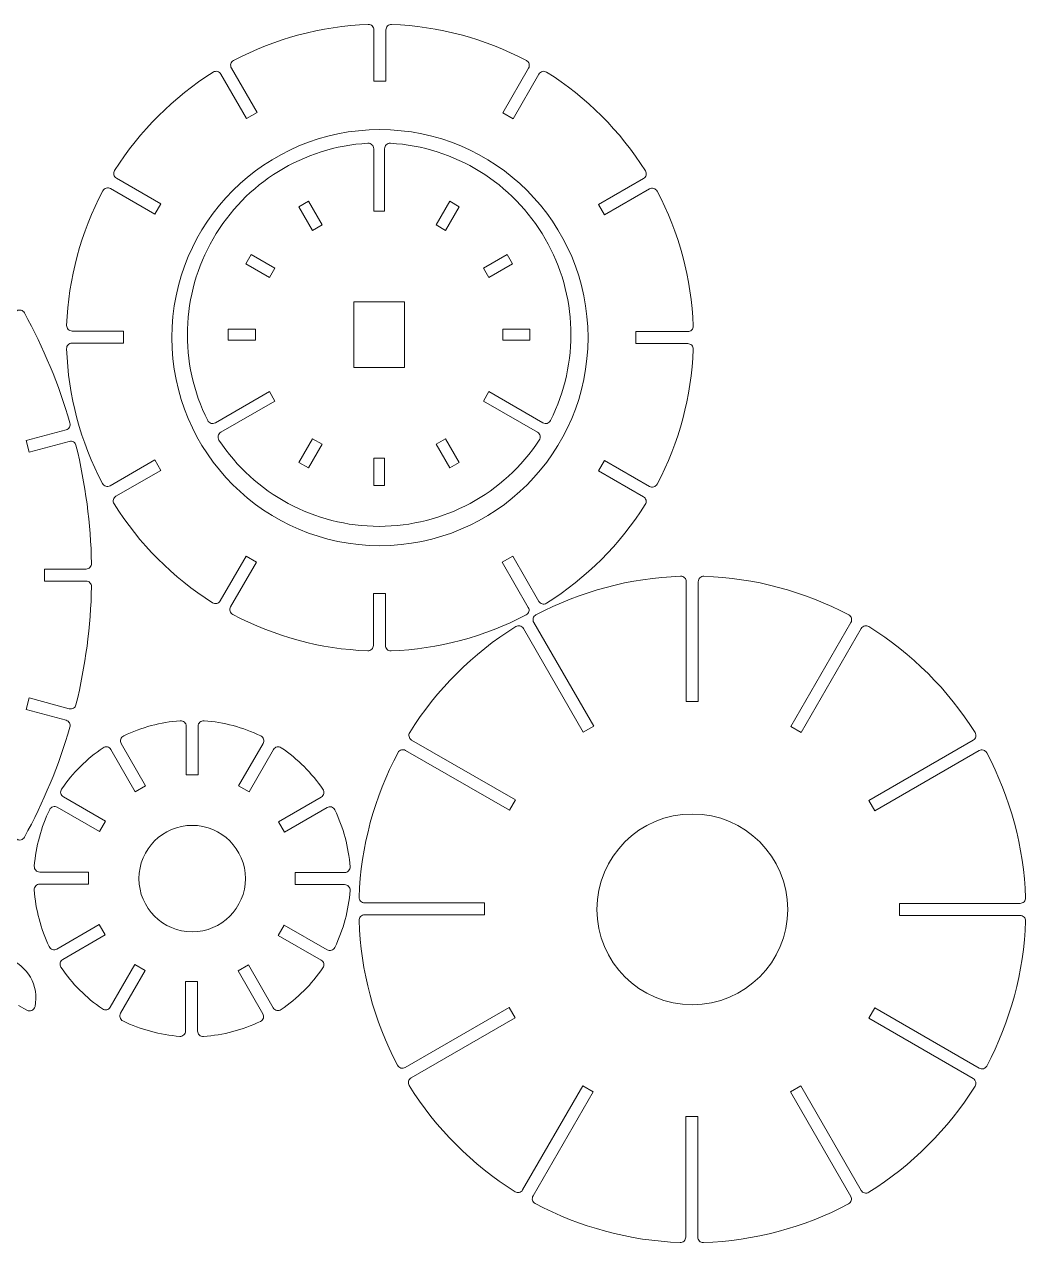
# Model space of a CAD drawing. Header units: millimetres. Extents: x 233 to 3100, y -866 to 268.
# Drawn here: x 607.3 to 974.2, y -205 to 241.5 of the extents above; entities that cross this region are included whole.
import ezdxf

# ---------------------------------------------------------------- set-up
doc = ezdxf.new("R2010")
doc.units = ezdxf.units.MM
doc.header["$MEASUREMENT"] = 0
doc.layers.add('layer 1', color=7, linetype='Continuous')

msp = doc.modelspace()

# ---------------------------------------------------------------- linework, layer by layer
at = {"layer": 'layer 1', "lineweight": 9}
for points in [[(733.3587, 241.4885), (716.1197, 240.8466), (699.2466, 236.3306), (683.9917, 228.2755)], [(791.2986, 228.2628), (776.0375, 236.3257), (759.1557, 240.8463), (741.9075, 241.4885)], [(735.4331, 239.4899), (735.4331, 239.4899), (735.4331, 220.648), (735.4331, 220.648)], [(739.8331, 239.4899), (739.8331, 239.4899), (739.8331, 220.648), (739.8331, 220.648)], [(676.5858, 224.0053), (661.9751, 214.8399), (649.6156, 202.5023), (640.4243, 187.9078)], [(679.3807, 223.311), (679.3807, 223.311), (688.7845, 207.0232), (688.7845, 207.0232)], [(683.1936, 225.5069), (683.1936, 225.5069), (692.595, 209.2232), (692.595, 209.2232)], [(792.0964, 225.4944), (792.0964, 225.4944), (782.6445, 209.1232), (782.6445, 209.1232)], [(795.9083, 223.2968), (795.9083, 223.2968), (786.455, 206.9232), (786.455, 206.9232)], [(834.8962, 187.8216), (825.7045, 202.4455), (813.3334, 214.8085), (798.7035, 223.9908)], [(735.4331, 220.648), (735.4331, 220.648), (739.8331, 220.648), (739.8331, 220.648)], [(688.7845, 207.0232), (688.7845, 207.0232), (692.595, 209.2232), (692.595, 209.2232)], [(782.6445, 209.1232), (782.6445, 209.1232), (786.455, 206.9232), (786.455, 206.9232)], [(735.344, 173.0633), (735.344, 173.0633), (735.344, 195.9461), (735.344, 195.9461)], [(739.344, 195.9461), (739.344, 195.9461), (739.344, 173.0633), (739.344, 173.0633)], [(641.1167, 185.1099), (641.1167, 185.1099), (657.398, 175.7099), (657.398, 175.7099)], [(834.2029, 185.0252), (834.2029, 185.0252), (817.7683, 175.5367), (817.7683, 175.5367)], [(636.1409, 180.5094), (628.0588, 165.2689), (623.5129, 148.4038), (622.8404, 131.166)], [(638.9078, 181.3045), (638.9078, 181.3045), (655.198, 171.8994), (655.198, 171.8994)], [(836.4053, 181.2161), (836.4053, 181.2161), (819.9683, 171.7262), (819.9683, 171.7262)], [(852.4336, 130.9624), (851.7904, 148.2358), (847.2577, 165.1413), (839.173, 180.4195)], [(655.198, 171.8994), (655.198, 171.8994), (657.398, 175.7099), (657.398, 175.7099)], [(711.4411, 176.6586), (711.4411, 176.6586), (707.977, 174.6586), (707.977, 174.6586)], [(707.977, 174.6586), (707.977, 174.6586), (712.977, 165.9983), (712.977, 165.9983)], [(716.4411, 167.9983), (716.4411, 167.9983), (711.4411, 176.6586), (711.4411, 176.6586)], [(763.247, 176.6586), (763.247, 176.6586), (758.2469, 167.9983), (758.2469, 167.9983)], [(761.7111, 165.9983), (761.7111, 165.9983), (766.7111, 174.6586), (766.7111, 174.6586)], [(766.7111, 174.6586), (766.7111, 174.6586), (763.247, 176.6586), (763.247, 176.6586)], [(817.7683, 175.5367), (817.7683, 175.5367), (819.9683, 171.7262), (819.9683, 171.7262)], [(739.344, 173.0633), (739.344, 173.0633), (735.344, 173.0633), (735.344, 173.0633)], [(712.977, 165.9983), (712.977, 165.9983), (716.4411, 167.9983), (716.4411, 167.9983)], [(758.2469, 167.9983), (758.2469, 167.9983), (761.7111, 165.9983), (761.7111, 165.9983)], [(690.4788, 157.1604), (690.4788, 157.1604), (688.4788, 153.6963), (688.4788, 153.6963)], [(699.139, 152.1604), (699.139, 152.1604), (690.4788, 157.1604), (690.4788, 157.1604)], [(784.2092, 157.1604), (784.2092, 157.1604), (775.549, 152.1604), (775.549, 152.1604)], [(786.2092, 153.6963), (786.2092, 153.6963), (784.2092, 157.1604), (784.2092, 157.1604)], [(688.4788, 153.6963), (688.4788, 153.6963), (697.139, 148.6963), (697.139, 148.6963)], [(697.139, 148.6963), (697.139, 148.6963), (699.139, 152.1604), (699.139, 152.1604)], [(775.549, 152.1604), (775.549, 152.1604), (777.549, 148.6963), (777.549, 148.6963)], [(777.549, 148.6963), (777.549, 148.6963), (786.2092, 153.6963), (786.2092, 153.6963)], [(746.654, 139.7933), (746.654, 139.7933), (728.034, 139.7933), (728.034, 139.7933)], [(728.034, 139.7933), (728.034, 139.7933), (728.034, 115.7933), (728.034, 115.7933)], [(746.654, 115.7933), (746.654, 115.7933), (746.654, 139.7933), (746.654, 139.7933)], [(624.0633, 95.4221), (619.9848, 109.4437), (614.3799, 122.9753), (607.349, 135.774)], [(692.074, 129.7933), (692.074, 129.7933), (682.074, 129.7933), (682.074, 129.7933)], [(682.074, 129.7933), (682.074, 129.7933), (682.074, 125.7933), (682.074, 125.7933)], [(692.074, 125.7933), (692.074, 125.7933), (692.074, 129.7933), (692.074, 129.7933)], [(792.614, 129.7933), (792.614, 129.7933), (782.614, 129.7933), (782.614, 129.7933)], [(782.614, 129.7933), (782.614, 129.7933), (782.614, 125.7933), (782.614, 125.7933)], [(792.614, 125.7933), (792.614, 125.7933), (792.614, 129.7933), (792.614, 129.7933)], [(624.8389, 129.088), (624.8389, 129.088), (643.6731, 129.088), (643.6731, 129.088)], [(643.6731, 124.688), (643.6731, 124.688), (643.6731, 129.088), (643.6731, 129.088)], [(682.074, 125.7933), (682.074, 125.7933), (692.074, 125.7933), (692.074, 125.7933)], [(782.614, 125.7933), (782.614, 125.7933), (792.614, 125.7933), (792.614, 125.7933)], [(850.435, 128.888), (850.435, 128.888), (831.3931, 128.888), (831.3931, 128.888)], [(831.3931, 128.888), (831.3931, 128.888), (831.3931, 124.488), (831.3931, 124.488)], [(622.8253, 122.6172), (623.4369, 105.3679), (627.9275, 88.4781), (635.9634, 73.2027)], [(624.824, 124.688), (624.824, 124.688), (643.6731, 124.688), (643.6731, 124.688)], [(850.435, 124.488), (850.435, 124.488), (831.3931, 124.488), (831.3931, 124.488)], [(839.1602, 72.9325), (847.2528, 88.2168), (851.7901, 105.1311), (852.4336, 122.4136)], [(728.034, 115.7933), (728.034, 115.7933), (746.654, 115.7933), (746.654, 115.7933)], [(677.322, 95.449), (677.322, 95.449), (697.139, 106.8904), (697.139, 106.8904)], [(699.139, 103.4263), (699.139, 103.4263), (679.322, 91.9849), (679.322, 91.9849)], [(697.139, 106.8904), (697.139, 106.8904), (699.139, 103.4263), (699.139, 103.4263)], [(775.549, 103.4263), (775.549, 103.4263), (777.549, 106.8904), (777.549, 106.8904)], [(795.366, 91.9849), (795.366, 91.9849), (775.549, 103.4263), (775.549, 103.4263)], [(777.549, 106.8904), (777.549, 106.8904), (797.366, 95.449), (797.366, 95.449)], [(607.9926, 89.0014), (607.9926, 89.0014), (622.6605, 92.9316), (622.6605, 92.9316)], [(712.977, 89.5884), (712.977, 89.5884), (707.977, 80.9281), (707.977, 80.9281)], [(716.4411, 87.5884), (716.4411, 87.5884), (712.977, 89.5884), (712.977, 89.5884)], [(761.7111, 89.5884), (761.7111, 89.5884), (758.2469, 87.5884), (758.2469, 87.5884)], [(766.7111, 80.9281), (766.7111, 80.9281), (761.7111, 89.5884), (761.7111, 89.5884)], [(609.1314, 84.7513), (609.1314, 84.7513), (607.9926, 89.0014), (607.9926, 89.0014)], [(623.7993, 88.6815), (623.7993, 88.6815), (609.1314, 84.7513), (609.1314, 84.7513)], [(631.9603, 43.9232), (631.6499, 58.5226), (629.7382, 73.0439), (626.2594, 87.2261)], [(711.4411, 78.9281), (711.4411, 78.9281), (716.4411, 87.5884), (716.4411, 87.5884)], [(758.2469, 87.5884), (758.2469, 87.5884), (763.247, 78.9281), (763.247, 78.9281)], [(638.7334, 72.4018), (638.7334, 72.4018), (655.098, 81.8499), (655.098, 81.8499)], [(657.298, 78.0394), (657.298, 78.0394), (655.098, 81.8499), (655.098, 81.8499)], [(707.977, 80.9281), (707.977, 80.9281), (711.4411, 78.9281), (711.4411, 78.9281)], [(735.344, 82.5233), (735.344, 82.5233), (735.344, 72.5233), (735.344, 72.5233)], [(739.344, 82.5233), (739.344, 82.5233), (735.344, 82.5233), (735.344, 82.5233)], [(739.344, 72.5233), (739.344, 72.5233), (739.344, 82.5233), (739.344, 82.5233)], [(763.247, 78.9281), (763.247, 78.9281), (766.7111, 80.9281), (766.7111, 80.9281)], [(819.8683, 81.6767), (819.8683, 81.6767), (817.6683, 77.8662), (817.6683, 77.8662)], [(836.3927, 72.1363), (836.3927, 72.1363), (819.8683, 81.6767), (819.8683, 81.6767)], [(640.9182, 68.5825), (640.9182, 68.5825), (657.298, 78.0394), (657.298, 78.0394)], [(834.1886, 68.3281), (834.1886, 68.3281), (817.6683, 77.8662), (817.6683, 77.8662)], [(735.344, 72.5233), (735.344, 72.5233), (739.344, 72.5233), (739.344, 72.5233)], [(640.2223, 65.7902), (649.3785, 51.1441), (661.7196, 38.7511), (676.3272, 29.5335)], [(798.6173, 29.3312), (813.2766, 38.5138), (825.6731, 50.8883), (834.8817, 65.5314)], [(679.1266, 30.2249), (679.1266, 30.2249), (688.6113, 46.6529), (688.6113, 46.6529)], [(692.4218, 44.4529), (692.4218, 44.4529), (688.6113, 46.6529), (688.6113, 46.6529)], [(786.2818, 46.5529), (786.2818, 46.5529), (782.4713, 44.3529), (782.4713, 44.3529)], [(795.8235, 30.0261), (795.8235, 30.0261), (786.2818, 46.5529), (786.2818, 46.5529)], [(614.7754, 41.8807), (614.7754, 41.8807), (629.9608, 41.8807), (629.9608, 41.8807)], [(614.7754, 37.4807), (614.7754, 37.4807), (614.7754, 41.8807), (614.7754, 41.8807)], [(682.9283, 28.0097), (682.9283, 28.0097), (692.4218, 44.4529), (692.4218, 44.4529)], [(792.0079, 27.835), (792.0079, 27.835), (782.4713, 44.3529), (782.4713, 44.3529)], [(629.9608, 37.4807), (629.9608, 37.4807), (614.7754, 37.4807), (614.7754, 37.4807)], [(847.8254, 39.2443), (829.2998, 38.5966), (811.1645, 33.7424), (794.7924, 25.0492)], [(849.8953, -6.701), (849.8953, -6.701), (849.8953, 37.2456), (849.8953, 37.2456)], [(854.2953, 37.2456), (854.2953, 37.2456), (854.2953, -6.701), (854.2953, -6.701)], [(909.4223, 25.0364), (893.044, 33.7375), (874.8999, 38.5963), (856.3652, 39.2443)], [(626.2594, -7.8648), (629.7382, 6.3175), (631.6499, 20.8387), (631.9603, 35.4382)], [(739.6331, 32.928), (739.6331, 32.928), (735.2331, 32.928), (735.2331, 32.928)], [(735.2331, 13.8938), (735.2331, 13.8938), (735.2331, 32.928), (735.2331, 32.928)], [(739.6331, 13.8789), (739.6331, 13.8789), (739.6331, 32.928), (739.6331, 32.928)], [(683.7218, 25.2436), (698.9855, 17.1318), (715.883, 12.5691), (733.1552, 11.8953)], [(741.704, 11.8802), (758.9877, 12.493), (775.9099, 17.0003), (791.2086, 25.0658)], [(787.3945, 20.7832), (771.6724, 10.9695), (758.3888, -2.292), (748.5489, -17.9977)], [(812.1416, -17.9425), (812.1416, -17.9425), (790.1855, 20.0866), (790.1855, 20.0866)], [(793.9983, 22.2828), (793.9983, 22.2828), (815.9521, -15.7425), (815.9521, -15.7425)], [(888.2116, -15.8425), (888.2116, -15.8425), (910.216, 22.2702), (910.216, 22.2702)], [(914.0278, 20.0724), (914.0278, 20.0724), (892.0221, -18.0425), (892.0221, -18.0425)], [(955.6956, -18.0839), (945.8555, -2.3487), (932.5604, 10.9383), (916.8192, 20.7688)], [(607.9926, -9.64), (607.9926, -9.64), (609.1314, -5.3899), (609.1314, -5.3899)], [(609.1314, -5.3899), (609.1314, -5.3899), (623.7993, -9.3202), (623.7993, -9.3202)], [(854.2953, -6.701), (854.2953, -6.701), (849.8953, -6.701), (849.8953, -6.701)], [(622.6605, -13.5703), (622.6605, -13.5703), (607.9926, -9.64), (607.9926, -9.64)], [(607.349, -56.4127), (614.3799, -43.614), (619.9848, -30.0823), (624.0633, -16.0607)], [(664.4865, -13.7235), (657.2842, -14.265), (650.2463, -16.1465), (643.7346, -19.2713)], [(666.6365, -33.6102), (666.6365, -33.6102), (666.6365, -15.7179), (666.6365, -15.7179)], [(671.0365, -15.7179), (671.0365, -15.7179), (671.0365, -33.6102), (671.0365, -33.6102)], [(693.9634, -19.2834), (687.4448, -16.1514), (680.398, -14.2657), (673.1864, -13.7235)], [(815.9521, -15.7425), (815.9521, -15.7425), (812.1416, -17.9425), (812.1416, -17.9425)], [(892.0221, -18.0425), (892.0221, -18.0425), (888.2116, -15.8425), (888.2116, -15.8425)], [(642.8678, -22.0745), (642.8678, -22.0745), (651.7933, -37.5338), (651.7933, -37.5338)], [(685.8528, -37.6338), (685.8528, -37.6338), (694.8293, -22.0861), (694.8293, -22.0861)], [(749.2438, -20.7916), (749.2438, -20.7916), (787.2667, -42.7442), (787.2667, -42.7442)], [(916.8238, -42.9174), (916.8238, -42.9174), (954.9999, -20.8764), (954.9999, -20.8764)], [(636.1954, -23.6127), (630.2269, -27.6741), (625.0689, -32.8137), (620.9862, -38.7676)], [(647.9828, -39.7338), (647.9828, -39.7338), (639.0526, -24.2662), (639.0526, -24.2662)], [(698.6425, -24.2813), (698.6425, -24.2813), (689.6633, -39.8338), (689.6633, -39.8338)], [(716.7454, -38.8533), (712.6589, -32.871), (707.4882, -27.707), (701.5006, -23.6284)], [(744.2706, -25.3885), (735.5502, -41.7461), (730.6658, -59.8734), (729.9872, -78.3978)], [(785.0667, -46.5547), (785.0667, -46.5547), (747.0355, -24.5973), (747.0355, -24.5973)], [(957.2021, -24.6856), (957.2021, -24.6856), (919.0238, -46.7279), (919.0238, -46.7279)], [(974.2107, -78.6011), (973.5617, -60.0412), (968.6907, -41.8735), (959.9678, -25.4783)], [(671.0365, -33.6102), (671.0365, -33.6102), (666.6365, -33.6102), (666.6365, -33.6102)], [(651.7933, -37.5338), (651.7933, -37.5338), (647.9828, -39.7338), (647.9828, -39.7338)], [(689.6633, -39.8338), (689.6633, -39.8338), (685.8528, -37.6338), (685.8528, -37.6338)], [(621.6356, -41.6307), (621.6356, -41.6307), (637.0901, -50.5533), (637.0901, -50.5533)], [(700.4828, -50.7265), (700.4828, -50.7265), (716.094, -41.7135), (716.094, -41.7135)], [(787.2667, -42.7442), (787.2667, -42.7442), (785.0667, -46.5547), (785.0667, -46.5547)], [(919.0238, -46.7279), (919.0238, -46.7279), (916.8238, -42.9174), (916.8238, -42.9174)], [(616.6178, -46.2913), (613.4697, -52.7917), (611.563, -59.8228), (610.9957, -67.0231)], [(634.8901, -54.3638), (634.8901, -54.3638), (619.4178, -45.4309), (619.4178, -45.4309)], [(718.2987, -45.5212), (718.2987, -45.5212), (702.6828, -54.5371), (702.6828, -54.5371)], [(726.6932, -67.2302), (726.149, -59.9931), (724.2519, -52.9223), (721.1003, -46.3848)], [(637.0901, -50.5533), (637.0901, -50.5533), (634.8901, -54.3638), (634.8901, -54.3638)], [(702.6828, -54.5371), (702.6828, -54.5371), (700.4828, -50.7265), (700.4828, -50.7265)], [(612.9895, -69.1802), (612.9895, -69.1802), (630.8665, -69.1802), (630.8665, -69.1802)], [(630.8665, -69.1802), (630.8665, -69.1802), (630.8665, -73.5802), (630.8665, -73.5802)], [(706.6065, -69.3802), (706.6065, -69.3802), (724.6988, -69.3802), (724.6988, -69.3802)], [(706.6065, -73.7802), (706.6065, -73.7802), (706.6065, -69.3802), (706.6065, -69.3802)], [(610.9645, -75.723), (611.4809, -82.9365), (613.3414, -89.9899), (616.45, -96.5197)], [(630.8665, -73.5802), (630.8665, -73.5802), (612.9594, -73.5802), (612.9594, -73.5802)], [(724.6988, -73.7802), (724.6988, -73.7802), (706.6065, -73.7802), (706.6065, -73.7802)], [(721.0882, -96.8007), (724.247, -90.2562), (726.1483, -83.1766), (726.6932, -75.9301)], [(731.9859, -80.471), (731.9859, -80.471), (775.9253, -80.471), (775.9253, -80.471)], [(775.9253, -80.471), (775.9253, -80.471), (775.9253, -84.871), (775.9253, -84.871)], [(928.0653, -80.671), (928.0653, -80.671), (972.2119, -80.671), (972.2119, -80.671)], [(928.0653, -85.071), (928.0653, -85.071), (928.0653, -80.671), (928.0653, -80.671)], [(619.2558, -97.3921), (619.2558, -97.3921), (634.7901, -88.4233), (634.7901, -88.4233)], [(634.7901, -88.4233), (634.7901, -88.4233), (636.9901, -92.2338), (636.9901, -92.2338)], [(700.3828, -92.4071), (700.3828, -92.4071), (702.5828, -88.5965), (702.5828, -88.5965)], [(702.5828, -88.5965), (702.5828, -88.5965), (718.2871, -97.6634), (718.2871, -97.6634)], [(729.973, -86.9376), (730.5902, -105.4734), (735.4187, -123.6255), (744.0925, -140.0182)], [(775.9253, -84.871), (775.9253, -84.871), (731.9719, -84.871), (731.9719, -84.871)], [(972.2119, -85.071), (972.2119, -85.071), (928.0653, -85.071), (928.0653, -85.071)], [(959.955, -140.2878), (968.6859, -123.8865), (973.5614, -105.71), (974.2107, -87.1409)], [(636.9901, -92.2338), (636.9901, -92.2338), (621.425, -101.2204), (621.425, -101.2204)], [(716.0788, -101.4691), (716.0788, -101.4691), (700.3828, -92.4071), (700.3828, -92.4071)], [(611.2459, -118.5026), (612.9029, -110.8815), (608.4965, -103.2492), (601.0679, -100.8737)], [(620.768, -104.0724), (624.8252, -110.0746), (629.9706, -115.2638), (635.9382, -119.3717)], [(638.8043, -118.7243), (638.8043, -118.7243), (647.8096, -103.1266), (647.8096, -103.1266)], [(651.6201, -105.3266), (651.6201, -105.3266), (642.597, -120.9551), (642.597, -120.9551)], [(647.8096, -103.1266), (647.8096, -103.1266), (651.6201, -105.3266), (651.6201, -105.3266)], [(685.6796, -105.4266), (685.6796, -105.4266), (689.4901, -103.2266), (689.4901, -103.2266)], [(694.7388, -121.1177), (694.7388, -121.1177), (685.6796, -105.4266), (685.6796, -105.4266)], [(689.4901, -103.2266), (689.4901, -103.2266), (698.5596, -118.9354), (698.5596, -118.9354)], [(701.4147, -119.5904), (707.4307, -115.5081), (712.6259, -110.3315), (716.7297, -104.3301)], [(666.4365, -109.3502), (666.4365, -109.3502), (670.8365, -109.3502), (670.8365, -109.3502)], [(666.4365, -127.4271), (666.4365, -127.4271), (666.4365, -109.3502), (666.4365, -109.3502)], [(670.8365, -109.3502), (670.8365, -109.3502), (670.8365, -127.4572), (670.8365, -127.4572)], [(605.2529, -118.0553), (605.2529, -118.0553), (608.2915, -119.8097), (608.2915, -119.8097)], [(746.8603, -140.8149), (746.8603, -140.8149), (784.9667, -118.8142), (784.9667, -118.8142)], [(784.9667, -118.8142), (784.9667, -118.8142), (787.1667, -122.6247), (787.1667, -122.6247)], [(916.7238, -122.7979), (916.7238, -122.7979), (918.9238, -118.9874), (918.9238, -118.9874)], [(918.9238, -118.9874), (918.9238, -118.9874), (957.1895, -141.0801), (957.1895, -141.0801)], [(643.4541, -123.7535), (649.9803, -126.9285), (657.0442, -128.8509), (664.2794, -129.421)], [(672.9793, -129.4521), (680.2276, -128.9332), (687.314, -127.0573), (693.8697, -123.9219)], [(787.1667, -122.6247), (787.1667, -122.6247), (749.046, -144.6337), (749.046, -144.6337)], [(954.9857, -144.8884), (954.9857, -144.8884), (916.7238, -122.7979), (916.7238, -122.7979)], [(748.3479, -147.4223), (758.1521, -163.1798), (771.417, -176.4971), (787.1358, -186.3633)], [(789.9311, -185.6694), (789.9311, -185.6694), (811.9684, -147.4996), (811.9684, -147.4996)], [(815.7789, -149.6996), (815.7789, -149.6996), (793.7333, -187.8837), (793.7333, -187.8837)], [(811.9684, -147.4996), (811.9684, -147.4996), (815.7789, -149.6996), (815.7789, -149.6996)], [(888.0384, -149.7996), (888.0384, -149.7996), (891.8489, -147.5996), (891.8489, -147.5996)], [(910.1276, -188.0591), (910.1276, -188.0591), (888.0384, -149.7996), (888.0384, -149.7996)], [(891.8489, -147.5996), (891.8489, -147.5996), (913.9429, -185.8674), (913.9429, -185.8674)], [(916.7329, -186.5647), (932.5036, -176.734), (945.8242, -163.4355), (955.6812, -147.6812)], [(849.6953, -158.841), (849.6953, -158.841), (854.0953, -158.841), (854.0953, -158.841)], [(849.6953, -202.9805), (849.6953, -202.9805), (849.6953, -158.841), (849.6953, -158.841)], [(854.0953, -158.841), (854.0953, -158.841), (854.0953, -202.9944), (854.0953, -202.9944)], [(794.523, -190.6478), (810.9036, -199.398), (829.0633, -204.2992), (847.6221, -204.9791)], [(856.1618, -204.9933), (874.732, -204.375), (892.9166, -199.5297), (909.3324, -190.8261)]]:
    msp.add_open_spline(points, degree=3, dxfattribs=at)
for points, knots in [([(735.4331, 239.4899), (735.4331, 240.0332), (735.2121, 240.5532), (734.8208, 240.9302), (734.8208, 240.9302), (734.4295, 241.3071), (733.9017, 241.5087), (733.3587, 241.4885)], [0, 0, 0, 0, 0.33333333, 0.33333333, 0.33333333, 0.33333333, 1, 1, 1, 1]), ([(741.9075, 241.4885), (741.3646, 241.5087), (740.8368, 241.3071), (740.4455, 240.9302), (740.4455, 240.9302), (740.0542, 240.5532), (739.8331, 240.0332), (739.8331, 239.4899)], [0, 0, 0, 0, 0.33333333, 0.33333333, 0.33333333, 0.33333333, 1, 1, 1, 1]), ([(683.9917, 228.2755), (683.5111, 228.0217), (683.1544, 227.5832), (683.0039, 227.061), (683.0039, 227.061), (682.8533, 226.5387), (682.9218, 225.9776), (683.1936, 225.5069)], [0, 0, 0, 0, 0.33333333, 0.33333333, 0.33333333, 0.33333333, 1, 1, 1, 1]), ([(792.0964, 225.4944), (792.3681, 225.965), (792.4366, 226.526), (792.2862, 227.0482), (792.2862, 227.0482), (792.1357, 227.5704), (791.7792, 228.0089), (791.2987, 228.2628)], [0, 0, 0, 0, 0.33333333, 0.33333333, 0.33333333, 0.33333333, 1, 1, 1, 1]), ([(679.3807, 223.311), (679.1091, 223.7814), (678.6579, 224.1211), (678.1308, 224.252), (678.1308, 224.252), (677.6037, 224.383), (677.0459, 224.2939), (676.5858, 224.0053)], [0, 0, 0, 0, 0.33333333, 0.33333333, 0.33333333, 0.33333333, 1, 1, 1, 1]), ([(798.7035, 223.9908), (798.2434, 224.2795), (797.6856, 224.3687), (797.1584, 224.2378), (797.1584, 224.2378), (796.6312, 224.1069), (796.1799, 223.7672), (795.9083, 223.2968)], [0, 0, 0, 0, 0.33333333, 0.33333333, 0.33333333, 0.33333333, 1, 1, 1, 1]), ([(813.8831, 126.688), (813.8831, 168.7997), (779.7449, 202.938), (737.6332, 202.938), (737.6332, 202.938), (695.5216, 202.9381), (661.3832, 168.7999), (661.3831, 126.6882), (661.3831, 126.6882), (661.383, 84.5766), (695.5212, 50.4382), (737.6328, 50.438), (737.6328, 50.438), (779.7445, 50.4379), (813.8829, 84.576), (813.8831, 126.6876)], [0, 0, 0, 0, 0.2, 0.2, 0.2, 0.2, 0.4, 0.4, 0.4, 0.4, 0.6, 0.6, 0.6, 0.6, 1, 1, 1, 1]), ([(733.2268, 197.9426), (709.6285, 196.5576), (688.3079, 183.4003), (676.4884, 162.9283), (676.4884, 162.9283), (664.6689, 142.4564), (663.9347, 117.4135), (674.5344, 96.2843)], [0, 0, 0, 0, 0.33333333, 0.33333333, 0.33333333, 0.33333333, 1, 1, 1, 1]), ([(735.344, 195.9461), (735.344, 196.4968), (735.1169, 197.0232), (734.7162, 197.4011), (734.7162, 197.4011), (734.3155, 197.779), (733.7767, 197.9749), (733.2268, 197.9426)], [0, 0, 0, 0, 0.33333333, 0.33333333, 0.33333333, 0.33333333, 1, 1, 1, 1]), ([(741.4612, 197.9426), (740.9114, 197.9749), (740.3725, 197.779), (739.9718, 197.4011), (739.9718, 197.4011), (739.5711, 197.0232), (739.344, 196.4968), (739.344, 195.9461)], [0, 0, 0, 0, 0.33333333, 0.33333333, 0.33333333, 0.33333333, 1, 1, 1, 1]), ([(800.1537, 96.2843), (810.7533, 117.4135), (810.0191, 142.4563), (798.1997, 162.9282), (798.1997, 162.9282), (786.3803, 183.4001), (765.0598, 196.5575), (741.4616, 197.9426)], [0, 0, 0, 0, 0.33333333, 0.33333333, 0.33333333, 0.33333333, 1, 1, 1, 1]), ([(640.4243, 187.9078), (640.1345, 187.4477), (640.0446, 186.8894), (640.1752, 186.3615), (640.1752, 186.3615), (640.3058, 185.8337), (640.6457, 185.3818), (641.1166, 185.1099)], [0, 0, 0, 0, 0.33333333, 0.33333333, 0.33333333, 0.33333333, 1, 1, 1, 1]), ([(834.2029, 185.0252), (834.6735, 185.2969), (835.0133, 185.7485), (835.1441, 186.276), (835.1441, 186.276), (835.2749, 186.8035), (835.1854, 187.3615), (834.8962, 187.8216)], [0, 0, 0, 0, 0.33333333, 0.33333333, 0.33333333, 0.33333333, 1, 1, 1, 1]), ([(638.9078, 181.3045), (638.4377, 181.576), (637.8773, 181.6446), (637.3555, 181.4947), (637.3555, 181.4947), (636.8337, 181.3447), (636.3953, 180.9891), (636.1409, 180.5094)], [0, 0, 0, 0, 0.33333333, 0.33333333, 0.33333333, 0.33333333, 1, 1, 1, 1]), ([(839.173, 180.4195), (838.9189, 180.8996), (838.4805, 181.2557), (837.9584, 181.406), (837.9584, 181.406), (837.4364, 181.5562), (836.8757, 181.4877), (836.4053, 181.2161)], [0, 0, 0, 0, 0.33333333, 0.33333333, 0.33333333, 0.33333333, 1, 1, 1, 1]), ([(607.349, 135.774), (607.09, 136.2454), (606.6522, 136.5926), (606.1342, 136.7373), (606.1342, 136.7373), (605.6162, 136.882), (605.0618, 136.812), (604.5961, 136.5431)], [0, 0, 0, 0, 0.33333333, 0.33333333, 0.33333333, 0.33333333, 1, 1, 1, 1]), ([(622.8404, 131.166), (622.8192, 130.6224), (623.0203, 130.0937), (623.3974, 129.7017), (623.3974, 129.7017), (623.7745, 129.3096), (624.295, 129.088), (624.8389, 129.088)], [0, 0, 0, 0, 0.33333333, 0.33333333, 0.33333333, 0.33333333, 1, 1, 1, 1]), ([(850.435, 128.888), (850.9783, 128.888), (851.4983, 129.1091), (851.8752, 129.5004), (851.8752, 129.5004), (852.2522, 129.8917), (852.4538, 130.4195), (852.4336, 130.9624)], [0, 0, 0, 0, 0.33333333, 0.33333333, 0.33333333, 0.33333333, 1, 1, 1, 1]), ([(624.824, 124.688), (624.2813, 124.688), (623.7619, 124.4675), (623.385, 124.077), (623.385, 124.077), (623.0081, 123.6865), (622.806, 123.1595), (622.8253, 122.6172)], [0, 0, 0, 0, 0.33333333, 0.33333333, 0.33333333, 0.33333333, 1, 1, 1, 1]), ([(852.4336, 122.4136), (852.4538, 122.9566), (852.2522, 123.4844), (851.8753, 123.8757), (851.8753, 123.8757), (851.4983, 124.267), (850.9783, 124.488), (850.435, 124.488)], [0, 0, 0, 0, 0.33333333, 0.33333333, 0.33333333, 0.33333333, 1, 1, 1, 1]), ([(622.6605, 92.9316), (623.18, 93.0708), (623.6215, 93.4133), (623.8855, 93.8819), (623.8855, 93.8819), (624.1494, 94.3505), (624.2135, 94.9056), (624.0633, 95.422)], [0, 0, 0, 0, 0.33333333, 0.33333333, 0.33333333, 0.33333333, 1, 1, 1, 1]), ([(674.5344, 96.2843), (674.7813, 95.792), (675.2204, 95.4233), (675.748, 95.2652), (675.748, 95.2652), (676.2756, 95.1072), (676.845, 95.1736), (677.322, 95.449)], [0, 0, 0, 0, 0.33333333, 0.33333333, 0.33333333, 0.33333333, 1, 1, 1, 1]), ([(797.366, 95.449), (797.843, 95.1736), (798.4124, 95.1072), (798.94, 95.2652), (798.94, 95.2652), (799.4676, 95.4233), (799.9067, 95.792), (800.1537, 96.2843)], [0, 0, 0, 0, 0.33333333, 0.33333333, 0.33333333, 0.33333333, 1, 1, 1, 1]), ([(679.322, 91.9849), (678.845, 91.7095), (678.5027, 91.2496), (678.3758, 90.7137), (678.3758, 90.7137), (678.2489, 90.1777), (678.3487, 89.6131), (678.6515, 89.1531)], [0, 0, 0, 0, 0.33333333, 0.33333333, 0.33333333, 0.33333333, 1, 1, 1, 1]), ([(796.0365, 89.1531), (796.3393, 89.6131), (796.4391, 90.1777), (796.3122, 90.7137), (796.3122, 90.7137), (796.1853, 91.2496), (795.843, 91.7095), (795.366, 91.9849)], [0, 0, 0, 0, 0.33333333, 0.33333333, 0.33333333, 0.33333333, 1, 1, 1, 1]), ([(626.2594, 87.2261), (626.1313, 87.7485), (625.7982, 88.1972), (625.3353, 88.471), (625.3353, 88.471), (624.8724, 88.7449), (624.3188, 88.8207), (623.7993, 88.6815)], [0, 0, 0, 0, 0.33333333, 0.33333333, 0.33333333, 0.33333333, 1, 1, 1, 1]), ([(678.6515, 89.1531), (691.6502, 69.4089), (713.7051, 57.5233), (737.344, 57.5233), (737.344, 57.5233), (760.9829, 57.5233), (783.0378, 69.4089), (796.0365, 89.1531)], [0, 0, 0, 0, 0.33333333, 0.33333333, 0.33333333, 0.33333333, 1, 1, 1, 1]), ([(635.9634, 73.2027), (636.2167, 72.7212), (636.6552, 72.3637), (637.1779, 72.2125), (637.1779, 72.2125), (637.7006, 72.0614), (638.2622, 72.1298), (638.7334, 72.4018)], [0, 0, 0, 0, 0.33333333, 0.33333333, 0.33333333, 0.33333333, 1, 1, 1, 1]), ([(836.3927, 72.1363), (836.8631, 71.8647), (837.4237, 71.7961), (837.9457, 71.9463), (837.9457, 71.9463), (838.4676, 72.0965), (838.9061, 72.4525), (839.1602, 72.9325)], [0, 0, 0, 0, 0.33333333, 0.33333333, 0.33333333, 0.33333333, 1, 1, 1, 1]), ([(640.9182, 68.5825), (640.4482, 68.3112), (640.1087, 67.8606), (639.9775, 67.3341), (639.9775, 67.3341), (639.8463, 66.8076), (639.9346, 66.2503), (640.2223, 65.7902)], [0, 0, 0, 0, 0.33333333, 0.33333333, 0.33333333, 0.33333333, 1, 1, 1, 1]), ([(834.8817, 65.5314), (835.171, 65.9915), (835.2606, 66.5496), (835.1299, 67.0771), (835.1299, 67.0771), (834.9992, 67.6047), (834.6593, 68.0564), (834.1886, 68.3281)], [0, 0, 0, 0, 0.33333333, 0.33333333, 0.33333333, 0.33333333, 1, 1, 1, 1]), ([(629.9608, 41.8807), (630.4986, 41.8807), (631.0137, 42.0973), (631.3899, 42.4816), (631.3899, 42.4816), (631.7662, 42.8659), (631.9718, 43.3855), (631.9603, 43.9232)], [0, 0, 0, 0, 0.33333333, 0.33333333, 0.33333333, 0.33333333, 1, 1, 1, 1]), ([(631.9603, 35.4382), (631.9718, 35.9758), (631.7662, 36.4955), (631.3899, 36.8798), (631.3899, 36.8798), (631.0137, 37.2641), (630.4986, 37.4807), (629.9608, 37.4807)], [0, 0, 0, 0, 0.33333333, 0.33333333, 0.33333333, 0.33333333, 1, 1, 1, 1]), ([(849.8953, 37.2456), (849.8953, 37.7881), (849.6749, 38.3074), (849.2846, 38.6843), (849.2846, 38.6843), (848.8943, 39.0612), (848.3676, 39.2633), (847.8254, 39.2443)], [0, 0, 0, 0, 0.33333333, 0.33333333, 0.33333333, 0.33333333, 1, 1, 1, 1]), ([(856.3652, 39.2443), (855.823, 39.2633), (855.2963, 39.0612), (854.906, 38.6843), (854.906, 38.6843), (854.5157, 38.3074), (854.2953, 37.7881), (854.2953, 37.2456)], [0, 0, 0, 0, 0.33333333, 0.33333333, 0.33333333, 0.33333333, 1, 1, 1, 1]), ([(676.3272, 29.5335), (676.7873, 29.2432), (677.3459, 29.1528), (677.8741, 29.2833), (677.8741, 29.2833), (678.4023, 29.4137), (678.8545, 29.7537), (679.1266, 30.2249)], [0, 0, 0, 0, 0.33333333, 0.33333333, 0.33333333, 0.33333333, 1, 1, 1, 1]), ([(682.9283, 28.0097), (682.657, 27.5397), (682.5882, 26.9798), (682.7379, 26.4582), (682.7379, 26.4582), (682.8875, 25.9366), (683.2426, 25.4982), (683.7218, 25.2436)], [0, 0, 0, 0, 0.33333333, 0.33333333, 0.33333333, 0.33333333, 1, 1, 1, 1]), ([(791.2086, 25.0658), (791.6896, 25.3193), (792.0466, 25.7579), (792.1974, 26.2803), (792.1974, 26.2803), (792.3482, 26.8027), (792.2798, 27.364), (792.0079, 27.8349)], [0, 0, 0, 0, 0.33333333, 0.33333333, 0.33333333, 0.33333333, 1, 1, 1, 1]), ([(795.8235, 30.0261), (796.095, 29.556), (796.5459, 29.2163), (797.0728, 29.0853), (797.0728, 29.0853), (797.5996, 28.9542), (798.1571, 29.043), (798.6173, 29.3312)], [0, 0, 0, 0, 0.33333333, 0.33333333, 0.33333333, 0.33333333, 1, 1, 1, 1]), ([(794.7924, 25.0492), (794.313, 24.7947), (793.9577, 24.3563), (793.808, 23.8346), (793.808, 23.8346), (793.6582, 23.3129), (793.7269, 22.7528), (793.9983, 22.2828)], [0, 0, 0, 0, 0.33333333, 0.33333333, 0.33333333, 0.33333333, 1, 1, 1, 1]), ([(910.216, 22.2702), (910.4873, 22.7401), (910.556, 23.3002), (910.4064, 23.8218), (910.4064, 23.8218), (910.2567, 24.3434), (909.9015, 24.7818), (909.4223, 25.0364)], [0, 0, 0, 0, 0.33333333, 0.33333333, 0.33333333, 0.33333333, 1, 1, 1, 1]), ([(790.1855, 20.0866), (789.9144, 20.5563), (789.464, 20.8957), (788.9378, 21.0271), (788.9378, 21.0271), (788.4116, 21.1584), (787.8546, 21.0704), (787.3945, 20.7832)], [0, 0, 0, 0, 0.33333333, 0.33333333, 0.33333333, 0.33333333, 1, 1, 1, 1]), ([(916.8192, 20.7688), (916.3591, 21.0561), (915.8021, 21.1442), (915.2757, 21.0129), (915.2757, 21.0129), (914.7494, 20.8816), (914.299, 20.5422), (914.0278, 20.0724)], [0, 0, 0, 0, 0.33333333, 0.33333333, 0.33333333, 0.33333333, 1, 1, 1, 1]), ([(733.1552, 11.8953), (733.6987, 11.8741), (734.2274, 12.0752), (734.6195, 12.4523), (734.6195, 12.4523), (735.0116, 12.8294), (735.2331, 13.3499), (735.2331, 13.8938)], [0, 0, 0, 0, 0.33333333, 0.33333333, 0.33333333, 0.33333333, 1, 1, 1, 1]), ([(739.6331, 13.8789), (739.6331, 13.3362), (739.8537, 12.8168), (740.2442, 12.4399), (740.2442, 12.4399), (740.6347, 12.063), (741.1616, 11.861), (741.704, 11.8802)], [0, 0, 0, 0, 0.33333333, 0.33333333, 0.33333333, 0.33333333, 1, 1, 1, 1]), ([(623.7993, -9.3202), (624.3188, -9.4594), (624.8724, -9.3835), (625.3353, -9.1097), (625.3353, -9.1097), (625.7982, -8.8358), (626.1313, -8.3871), (626.2594, -7.8648)], [0, 0, 0, 0, 0.33333333, 0.33333333, 0.33333333, 0.33333333, 1, 1, 1, 1]), ([(624.0633, -16.0607), (624.2135, -15.5443), (624.1494, -14.9892), (623.8855, -14.5206), (623.8855, -14.5206), (623.6215, -14.052), (623.18, -13.7095), (622.6605, -13.5703)], [0, 0, 0, 0, 0.33333333, 0.33333333, 0.33333333, 0.33333333, 1, 1, 1, 1]), ([(666.6365, -15.7179), (666.6365, -15.1614), (666.4046, -14.63), (665.9966, -14.2516), (665.9966, -14.2516), (665.5886, -13.8731), (665.0414, -13.6818), (664.4865, -13.7235)], [0, 0, 0, 0, 0.33333333, 0.33333333, 0.33333333, 0.33333333, 1, 1, 1, 1]), ([(673.1864, -13.7235), (672.6315, -13.6818), (672.0843, -13.8731), (671.6763, -14.2516), (671.6763, -14.2516), (671.2683, -14.63), (671.0365, -15.1614), (671.0365, -15.7179)], [0, 0, 0, 0, 0.33333333, 0.33333333, 0.33333333, 0.33333333, 1, 1, 1, 1]), ([(643.7346, -19.2713), (643.2326, -19.5123), (642.8537, -19.9516), (642.6892, -20.4836), (642.6892, -20.4836), (642.5246, -21.0157), (642.5894, -21.5922), (642.8678, -22.0745)], [0, 0, 0, 0, 0.33333333, 0.33333333, 0.33333333, 0.33333333, 1, 1, 1, 1]), ([(694.8293, -22.0861), (695.1076, -21.604), (695.1724, -21.0276), (695.0081, -20.4957), (695.0081, -20.4957), (694.8438, -19.9638), (694.4652, -19.5245), (693.9634, -19.2834)], [0, 0, 0, 0, 0.33333333, 0.33333333, 0.33333333, 0.33333333, 1, 1, 1, 1]), ([(748.5489, -17.9977), (748.2607, -18.4578), (748.1719, -19.0153), (748.3029, -19.5422), (748.3029, -19.5422), (748.4339, -20.0691), (748.7736, -20.5201), (749.2438, -20.7916)], [0, 0, 0, 0, 0.33333333, 0.33333333, 0.33333333, 0.33333333, 1, 1, 1, 1]), ([(954.9999, -20.8764), (955.4699, -20.6051), (955.8094, -20.1544), (955.9406, -19.6279), (955.9406, -19.6279), (956.0718, -19.1013), (955.9833, -18.544), (955.6956, -18.0839)], [0, 0, 0, 0, 0.33333333, 0.33333333, 0.33333333, 0.33333333, 1, 1, 1, 1]), ([(639.0526, -24.2662), (638.7745, -23.7846), (638.3085, -23.4405), (637.7664, -23.3165), (637.7664, -23.3165), (637.2243, -23.1926), (636.6551, -23.2999), (636.1954, -23.6127)], [0, 0, 0, 0, 0.33333333, 0.33333333, 0.33333333, 0.33333333, 1, 1, 1, 1]), ([(701.5006, -23.6284), (701.0408, -23.3152), (700.4714, -23.2077), (699.9292, -23.3316), (699.9292, -23.3316), (699.3869, -23.4554), (698.9207, -23.7996), (698.6425, -24.2813)], [0, 0, 0, 0, 0.33333333, 0.33333333, 0.33333333, 0.33333333, 1, 1, 1, 1]), ([(747.0355, -24.5973), (746.566, -24.3263), (746.0065, -24.2574), (745.4853, -24.4066), (745.4853, -24.4066), (744.964, -24.5557), (744.5257, -24.9101), (744.2706, -25.3885)], [0, 0, 0, 0, 0.33333333, 0.33333333, 0.33333333, 0.33333333, 1, 1, 1, 1]), ([(959.9678, -25.4783), (959.713, -24.9994), (959.2746, -24.6446), (958.7531, -24.4951), (958.7531, -24.4951), (958.2317, -24.3457), (957.6719, -24.4144), (957.2021, -24.6856)], [0, 0, 0, 0, 0.33333333, 0.33333333, 0.33333333, 0.33333333, 1, 1, 1, 1]), ([(620.9862, -38.7676), (620.671, -39.2272), (620.5619, -39.7975), (620.6851, -40.3411), (620.6851, -40.3411), (620.8084, -40.8846), (621.1529, -41.352), (621.6356, -41.6307)], [0, 0, 0, 0, 0.33333333, 0.33333333, 0.33333333, 0.33333333, 1, 1, 1, 1]), ([(716.094, -41.7135), (716.5761, -41.4351), (716.9204, -40.9684), (717.044, -40.4256), (717.044, -40.4256), (717.1677, -39.8828), (717.0594, -39.313), (716.7454, -38.8533)], [0, 0, 0, 0, 0.33333333, 0.33333333, 0.33333333, 0.33333333, 1, 1, 1, 1]), ([(619.4178, -45.4309), (618.9366, -45.1531), (618.3615, -45.088), (617.8304, -45.2512), (617.8304, -45.2512), (617.2993, -45.4144), (616.86, -45.7912), (616.6178, -46.2913)], [0, 0, 0, 0, 0.33333333, 0.33333333, 0.33333333, 0.33333333, 1, 1, 1, 1]), ([(721.1003, -46.3848), (720.8587, -45.8837), (720.4194, -45.5059), (719.8878, -45.342), (719.8878, -45.342), (719.3563, -45.1781), (718.7805, -45.2431), (718.2987, -45.5212)], [0, 0, 0, 0, 0.33333333, 0.33333333, 0.33333333, 0.33333333, 1, 1, 1, 1]), ([(887.0553, -82.871), (887.0553, -63.5632), (871.4032, -47.9111), (852.0953, -47.911), (852.0953, -47.911), (832.7875, -47.911), (817.1353, -63.5631), (817.1353, -82.8709), (817.1353, -82.8709), (817.1352, -102.1788), (832.7873, -117.8309), (852.0951, -117.831), (852.0951, -117.831), (871.403, -117.8311), (887.0552, -102.1791), (887.0553, -82.8712)], [0, 0, 0, 0, 0.2, 0.2, 0.2, 0.2, 0.4, 0.4, 0.4, 0.4, 0.6, 0.6, 0.6, 0.6, 1, 1, 1, 1]), ([(688.3465, -71.5802), (688.3465, -60.8051), (679.6115, -52.0702), (668.8365, -52.0702), (668.8365, -52.0702), (658.0614, -52.0702), (649.3265, -60.8051), (649.3265, -71.5801), (649.3265, -71.5801), (649.3264, -82.3552), (658.0613, -91.0902), (668.8364, -91.0902), (668.8364, -91.0902), (679.6114, -91.0902), (688.3464, -82.3554), (688.3465, -71.5803)], [0, 0, 0, 0, 0.2, 0.2, 0.2, 0.2, 0.4, 0.4, 0.4, 0.4, 0.6, 0.6, 0.6, 0.6, 1, 1, 1, 1]), ([(604.5961, -57.1818), (605.0618, -57.4507), (605.6162, -57.5207), (606.1342, -57.3759), (606.1342, -57.3759), (606.6522, -57.2312), (607.09, -56.884), (607.349, -56.4127)], [0, 0, 0, 0, 0.33333333, 0.33333333, 0.33333333, 0.33333333, 1, 1, 1, 1]), ([(610.9957, -67.0231), (610.9519, -67.5791), (611.1422, -68.1282), (611.5208, -68.5377), (611.5208, -68.5377), (611.8994, -68.9473), (612.4318, -69.1802), (612.9895, -69.1802)], [0, 0, 0, 0, 0.33333333, 0.33333333, 0.33333333, 0.33333333, 1, 1, 1, 1]), ([(724.6988, -69.3802), (725.2553, -69.3802), (725.7866, -69.1483), (726.1651, -68.7404), (726.1651, -68.7404), (726.5435, -68.3324), (726.7349, -67.7852), (726.6932, -67.2303)], [0, 0, 0, 0, 0.33333333, 0.33333333, 0.33333333, 0.33333333, 1, 1, 1, 1]), ([(612.9594, -73.5802), (612.4042, -73.5802), (611.8739, -73.811), (611.4956, -74.2174), (611.4956, -74.2174), (611.1173, -74.6238), (610.9249, -75.1692), (610.9645, -75.723)], [0, 0, 0, 0, 0.33333333, 0.33333333, 0.33333333, 0.33333333, 1, 1, 1, 1]), ([(726.6932, -75.9301), (726.7349, -75.3752), (726.5435, -74.828), (726.1651, -74.42), (726.1651, -74.42), (725.7866, -74.0121), (725.2553, -73.7802), (724.6988, -73.7802)], [0, 0, 0, 0, 0.33333333, 0.33333333, 0.33333333, 0.33333333, 1, 1, 1, 1]), ([(729.9872, -78.3978), (729.9673, -78.9406), (730.169, -79.4681), (730.546, -79.8591), (730.546, -79.8591), (730.9229, -80.2501), (731.4427, -80.471), (731.9859, -80.471)], [0, 0, 0, 0, 0.33333333, 0.33333333, 0.33333333, 0.33333333, 1, 1, 1, 1]), ([(972.2119, -80.671), (972.7544, -80.671), (973.2737, -80.4506), (973.6506, -80.0603), (973.6506, -80.0603), (974.0275, -79.67), (974.2296, -79.1434), (974.2107, -78.6011)], [0, 0, 0, 0, 0.33333333, 0.33333333, 0.33333333, 0.33333333, 1, 1, 1, 1]), ([(731.9719, -84.871), (731.4299, -84.871), (730.9111, -85.091), (730.5343, -85.4805), (730.5343, -85.4805), (730.1575, -85.8701), (729.9549, -86.3959), (729.973, -86.9376)], [0, 0, 0, 0, 0.33333333, 0.33333333, 0.33333333, 0.33333333, 1, 1, 1, 1]), ([(974.2107, -87.1409), (974.2296, -86.5987), (974.0275, -86.072), (973.6506, -85.6817), (973.6506, -85.6817), (973.2737, -85.2915), (972.7544, -85.071), (972.2119, -85.071)], [0, 0, 0, 0, 0.33333333, 0.33333333, 0.33333333, 0.33333333, 1, 1, 1, 1]), ([(616.45, -96.5197), (616.6898, -97.0235), (617.1292, -97.4042), (617.662, -97.5698), (617.662, -97.5698), (618.1948, -97.7355), (618.7726, -97.671), (619.2558, -97.3921)], [0, 0, 0, 0, 0.33333333, 0.33333333, 0.33333333, 0.33333333, 1, 1, 1, 1]), ([(718.2871, -97.6634), (718.7686, -97.9414), (719.3443, -98.0064), (719.8757, -97.8427), (719.8757, -97.8427), (720.4072, -97.6791), (720.8465, -97.3015), (721.0882, -96.8007)], [0, 0, 0, 0, 0.33333333, 0.33333333, 0.33333333, 0.33333333, 1, 1, 1, 1]), ([(621.425, -101.2204), (620.9443, -101.4979), (620.6006, -101.9626), (620.476, -102.5035), (620.476, -102.5035), (620.3514, -103.0443), (620.4572, -103.6126), (620.768, -104.0724)], [0, 0, 0, 0, 0.33333333, 0.33333333, 0.33333333, 0.33333333, 1, 1, 1, 1]), ([(716.7297, -104.3301), (717.0441, -103.8704), (717.1525, -103.3005), (717.029, -102.7575), (717.029, -102.7575), (716.9054, -102.2145), (716.5611, -101.7476), (716.0788, -101.4691)], [0, 0, 0, 0, 0.33333333, 0.33333333, 0.33333333, 0.33333333, 1, 1, 1, 1]), ([(608.2915, -119.8097), (608.8445, -120.129), (609.5168, -120.165), (610.1007, -119.9066), (610.1007, -119.9066), (610.6847, -119.6483), (611.1102, -119.1266), (611.2459, -118.5026)], [0, 0, 0, 0, 0.33333333, 0.33333333, 0.33333333, 0.33333333, 1, 1, 1, 1]), ([(635.9382, -119.3717), (636.3978, -119.688), (636.9686, -119.798), (637.5129, -119.6751), (637.5129, -119.6751), (638.0571, -119.5522), (638.5253, -119.2075), (638.8043, -118.7243)], [0, 0, 0, 0, 0.33333333, 0.33333333, 0.33333333, 0.33333333, 1, 1, 1, 1]), ([(698.5596, -118.9354), (698.8374, -119.4166), (699.3029, -119.7606), (699.8445, -119.8848), (699.8445, -119.8848), (700.3861, -120.009), (700.9549, -119.9024), (701.4147, -119.5904)], [0, 0, 0, 0, 0.33333333, 0.33333333, 0.33333333, 0.33333333, 1, 1, 1, 1]), ([(642.597, -120.9551), (642.3195, -121.4357), (642.2542, -122.0101), (642.4167, -122.5408), (642.4167, -122.5408), (642.5793, -123.0714), (642.955, -123.5107), (643.4541, -123.7535)], [0, 0, 0, 0, 0.33333333, 0.33333333, 0.33333333, 0.33333333, 1, 1, 1, 1]), ([(693.8697, -123.9219), (694.3725, -123.6815), (694.7521, -123.2421), (694.9171, -122.7097), (694.9171, -122.7097), (695.0821, -122.1774), (695.0175, -121.6003), (694.7388, -121.1177)], [0, 0, 0, 0, 0.33333333, 0.33333333, 0.33333333, 0.33333333, 1, 1, 1, 1]), ([(664.2794, -129.421), (664.8354, -129.4648), (665.3844, -129.2744), (665.794, -128.8958), (665.794, -128.8958), (666.2036, -128.5173), (666.4365, -127.9849), (666.4365, -127.4271)], [0, 0, 0, 0, 0.33333333, 0.33333333, 0.33333333, 0.33333333, 1, 1, 1, 1]), ([(670.8365, -127.4572), (670.8365, -128.0124), (671.0673, -128.5427), (671.4737, -128.921), (671.4737, -128.921), (671.8801, -129.2994), (672.4254, -129.4917), (672.9793, -129.4521)], [0, 0, 0, 0, 0.33333333, 0.33333333, 0.33333333, 0.33333333, 1, 1, 1, 1]), ([(744.0925, -140.0182), (744.3466, -140.4984), (744.7851, -140.8546), (745.3071, -141.0048), (745.3071, -141.0048), (745.8292, -141.1551), (746.3899, -141.0865), (746.8603, -140.8149)], [0, 0, 0, 0, 0.33333333, 0.33333333, 0.33333333, 0.33333333, 1, 1, 1, 1]), ([(957.1895, -141.0801), (957.6592, -141.3513), (958.2189, -141.42), (958.7403, -141.2707), (958.7403, -141.2707), (959.2617, -141.1213), (959.7001, -140.7666), (959.955, -140.2878)], [0, 0, 0, 0, 0.33333333, 0.33333333, 0.33333333, 0.33333333, 1, 1, 1, 1]), ([(749.046, -144.6337), (748.5767, -144.9046), (748.2375, -145.3544), (748.1059, -145.88), (748.1059, -145.88), (747.9743, -146.4057), (748.0616, -146.9622), (748.3479, -147.4223)], [0, 0, 0, 0, 0.33333333, 0.33333333, 0.33333333, 0.33333333, 1, 1, 1, 1]), ([(955.6812, -147.6812), (955.969, -147.2211), (956.0576, -146.6638), (955.9264, -146.1371), (955.9264, -146.1371), (955.7953, -145.6105), (955.4557, -145.1597), (954.9857, -144.8884)], [0, 0, 0, 0, 0.33333333, 0.33333333, 0.33333333, 0.33333333, 1, 1, 1, 1]), ([(787.1358, -186.3633), (787.5959, -186.6521), (788.1537, -186.7413), (788.6809, -186.6105), (788.6809, -186.6105), (789.2082, -186.4796), (789.6595, -186.1398), (789.9311, -185.6694)], [0, 0, 0, 0, 0.33333333, 0.33333333, 0.33333333, 0.33333333, 1, 1, 1, 1]), ([(913.9429, -185.8674), (914.214, -186.3369), (914.6641, -186.6763), (915.19, -186.8077), (915.19, -186.8077), (915.716, -186.9392), (916.2728, -186.8515), (916.7329, -186.5647)], [0, 0, 0, 0, 0.33333333, 0.33333333, 0.33333333, 0.33333333, 1, 1, 1, 1]), ([(793.7333, -187.8837), (793.4624, -188.353), (793.3935, -188.9121), (793.5423, -189.4331), (793.5423, -189.4331), (793.6912, -189.9542), (794.0451, -190.3925), (794.523, -190.6478)], [0, 0, 0, 0, 0.33333333, 0.33333333, 0.33333333, 0.33333333, 1, 1, 1, 1]), ([(909.3324, -190.8261), (909.8121, -190.5718), (910.1678, -190.1334), (910.3177, -189.6116), (910.3177, -189.6116), (910.4677, -189.0897), (910.3991, -188.5294), (910.1276, -188.0592)], [0, 0, 0, 0, 0.33333333, 0.33333333, 0.33333333, 0.33333333, 1, 1, 1, 1]), ([(847.6221, -204.9791), (848.1648, -204.999), (848.6923, -204.7973), (849.0834, -204.4203), (849.0834, -204.4203), (849.4744, -204.0434), (849.6953, -203.5236), (849.6953, -202.9805)], [0, 0, 0, 0, 0.33333333, 0.33333333, 0.33333333, 0.33333333, 1, 1, 1, 1]), ([(854.0953, -202.9944), (854.0953, -203.5364), (854.3152, -204.0552), (854.7048, -204.432), (854.7048, -204.432), (855.0944, -204.8088), (855.6202, -205.0114), (856.1618, -204.9933)], [0, 0, 0, 0, 0.33333333, 0.33333333, 0.33333333, 0.33333333, 1, 1, 1, 1])]:
    msp.add_open_spline(points, degree=3, knots=knots, dxfattribs=at)

doc.saveas('drawing.dxf')
